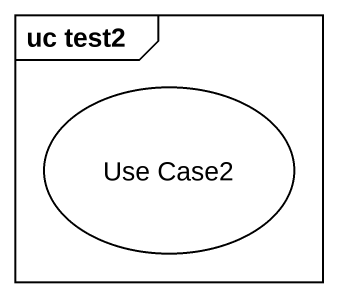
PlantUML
@startuml
mainframe uc test2
usecase "Use Case2" as Use_Case2
@enduml
